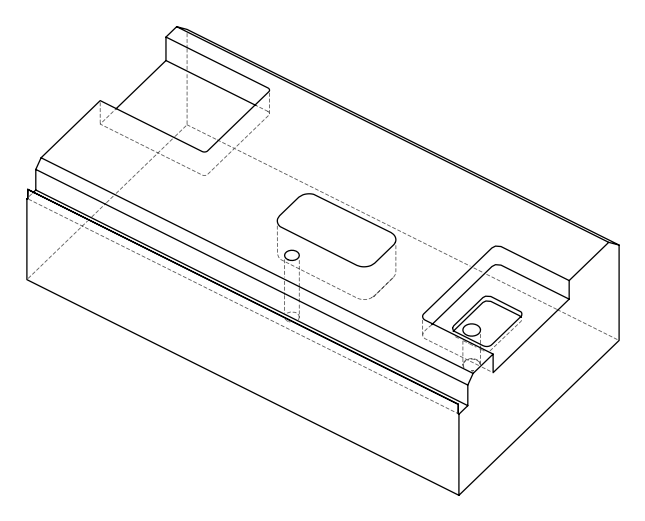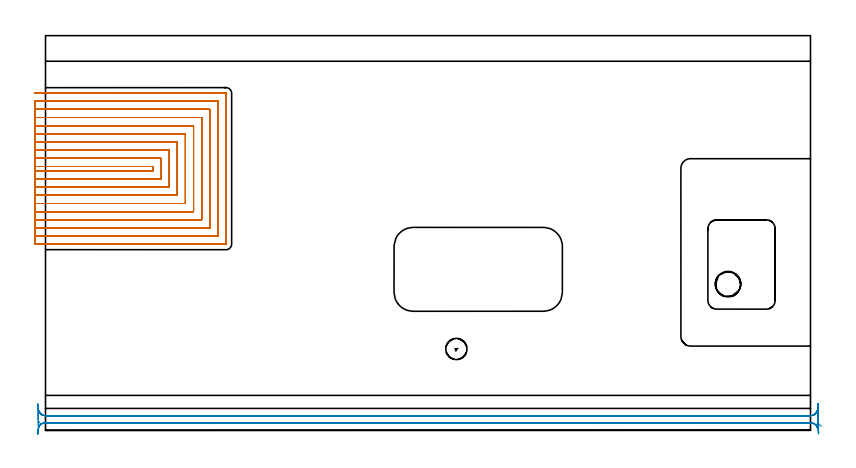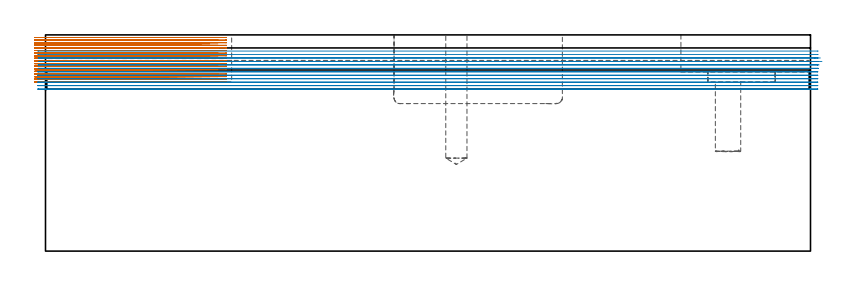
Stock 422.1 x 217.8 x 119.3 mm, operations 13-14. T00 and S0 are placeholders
(PLAN: 14 operations, 9 tool changes, 218.4 min)
(1 SPOT_DRILL | STEP1POCKET | NXT0321_9005460120000 | 0.04 min | 2832 mm3)
(2 SPOT_DRILL_1 | STEP1POCKET_1 | NXT0321_9005460120000 | 0.03 min | 30 mm3)
(3 DRILL_BLIND_HOLE_INTO_CENTER | STEP1POCKET | NXT0301_056 | 0.17 min | 2134 mm3)
(4 DRILL_TO_ENLARGE_BLIND_HOLE | STEP1POCKET | UGT0301_374 | 0.17 min | 3526 mm3)
(5 DRILL_BLIND_HOLE_INTO_CENTER_1 | STEP1POCKET_1 | UGT0301_227 | 0.3 min | 7405 mm3)
(6 BORE_BLIND_HOLE | STEP1POCKET | UGT0332_064 | 0.17 min | 1362 mm3)
(7 AREA_MILL | FG_CHAMFER_SURFACE | UGT0205_001 | 3.51 min | 54901 mm3)
(8 AREA_MILL_1 | FG_CHAMFER_SURFACE_1 | UGT0205_001 | 17.2 min | 41955 mm3)
(9 AREA_MILL_2 | FG_CHAMFER_SURFACE_2 | UGT0205_001 | 10.32 min | 21272 mm3)
(10 MILL_RECTANGULAR_POCKET | POCKET_RECTANGULAR_STRAIGHT | UGT0201_095 | Follow Part, ap 5, ae 75% | 6.16 min | 158762 mm3)
(11 MILL_RECTANGULAR_POCKET_1 | POCKET_RECTANGULAR_STRAIGHT_1 | NXT0201_009 | Follow Part, ap 2, ae 75% | 8.68 min | 42803 mm3)
(12 MILL_SLOT | SLOT_PARTIAL_RECTANGULAR | NXT0201_009 | Follow Part, ap 2, ae 75% | 44.91 min | 114277 mm3)
(13 MILL_SLOT_1 | SLOT_PARTIAL_RECTANGULAR_1 | NXT0201_008 | Follow Part, ap 1.5, ae 75% | 107 min | 237769 mm3)
(14 MILL_RECTANGULAR_SLOT | SLOT_RECTANGULAR | NXT0201_009 | Follow Part, ap 2, ae 75% | 19.73 min | 86587 mm3)
(TOOL NXT0321_9005460120000 | NC Spot Drill, 142deg, 12mm, Carbide, Uncoated | D12 PA142 FL30 Z2)
(TOOL NXT0301_056 | Carbide Drill 8.5mm [860.1-0850-026A1-MM 2214] | D8.5 PA140 FL47 Z2)
(TOOL UGT0301_374 | Twist Drill Flat Bottom 13 mm | D13 PA180 FL101 Z2)
(TOOL UGT0301_227 | Twist Drill 11.7 mm | D11.7 PA118 FL90 Z2)
(TOOL UGT0332_064 | 14 mm Boring Bar Slip Fit | D14)
(TOOL UGT0205_001 | Chamfer Mill 20 x 3 x 45 deg. | D20 FL50 Z2)
(TOOL UGT0201_095 | End mill 20 mm | D20 R3 FL38 Z4)
(TOOL NXT0201_009 | ENDMILL 8mm [2P460-0800-NA 1630] | D8 FL26 Z6)
(TOOL NXT0201_008 | ENDMILL 6mm [2P460-0600-NA 1630] | D6 FL26 Z6)
(OP 13 MILL_SLOT_1)
G17 G21 G94 G90
T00 M6
G54
G17 G0 G90 X-6. Y143.2 S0 M3
G43 Z129.3 H1
Z117.861
G94 G1 X-3. F250.
X59.2 F500.
Y145.6
X-3.
X-6. F250.
Y138.7
X-3.
X63.7 F500.
Y150.1
X-3.
X-6. F250.
Y134.2
X-3.
X68.2 F500.
Y154.6
X-3.
X-6. F250.
Y129.7
X-3.
X72.7 F500.
Y159.1
X-3.
X-6. F250.
Y125.2
X-3.
X77.2 F500.
Y163.6
X-3.
X-6. F250.
Y120.7
X-3.
X81.7 F500.
Y168.1
X-3.
X-6. F250.
Y116.2
X-3.
X86.2 F500.
Y172.6
X-3.
X-6. F250.
Y111.7
X-3.
X90.7 F500.
Y177.1
X-3.
X-6. F250.
Y107.2
X-3.
X95.2 F500.
Y181.6
X-3.
X-6. F250.
Y102.7
X-3.
X99.6 F500.
X99.655 Y102.705
X99.695 Y102.745
X99.7 Y102.8
Y186.
X99.695 Y186.055
X99.655 Y186.095
X99.6 Y186.1
X-3.
X-6. F250.
G0 Y143.2 Z116.422
G1 X-3.
X59.2 F500.
Y145.6
X-3.
X-6. F250.
Y138.7
X-3.
X63.7 F500.
Y150.1
X-3.
X-6. F250.
Y134.2
X-3.
X68.2 F500.
Y154.6
X-3.
X-6. F250.
Y129.7
X-3.
X72.7 F500.
Y159.1
X-3.
X-6. F250.
Y125.2
X-3.
X77.2 F500.
Y163.6
X-3.
X-6. F250.
Y120.7
X-3.
X81.7 F500.
Y168.1
X-3.
X-6. F250.
Y116.2
X-3.
X86.2 F500.
Y172.6
X-3.
X-6. F250.
Y111.7
X-3.
X90.7 F500.
Y177.1
X-3.
X-6. F250.
Y107.2
X-3.
X95.2 F500.
Y181.6
X-3.
X-6. F250.
Y102.7
X-3.
X99.6 F500.
X99.655 Y102.705
X99.695 Y102.745
X99.7 Y102.8
Y186.
X99.695 Y186.055
X99.655 Y186.095
X99.6 Y186.1
X-3.
X-6. F250.
G0 Y143.2 Z114.983
G1 X-3.
X59.2 F500.
Y145.6
X-3.
X-6. F250.
Y138.7
X-3.
X63.7 F500.
Y150.1
X-3.
X-6. F250.
Y134.2
X-3.
X68.2 F500.
Y154.6
X-3.
X-6. F250.
Y129.7
X-3.
X72.7 F500.
Y159.1
X-3.
X-6. F250.
Y125.2
X-3.
X77.2 F500.
Y163.6
X-3.
X-6. F250.
Y120.7
X-3.
X81.7 F500.
Y168.1
X-3.
X-6. F250.
Y116.2
X-3.
X86.2 F500.
Y172.6
X-3.
X-6. F250.
Y111.7
X-3.
X90.7 F500.
Y177.1
X-3.
X-6. F250.
Y107.2
X-3.
X95.2 F500.
Y181.6
X-3.
X-6. F250.
Y102.7
X-3.
X99.6 F500.
X99.655 Y102.705
X99.695 Y102.745
X99.7 Y102.8
Y186.
X99.695 Y186.055
X99.655 Y186.095
X99.6 Y186.1
X-3.
X-6. F250.
G0 Y143.2 Z113.544
G1 X-3.
X59.2 F500.
Y145.6
X-3.
X-6. F250.
Y138.7
X-3.
X63.7 F500.
Y150.1
X-3.
X-6. F250.
Y134.2
X-3.
X68.2 F500.
Y154.6
X-3.
X-6. F250.
Y129.7
X-3.
X72.7 F500.
Y159.1
X-3.
X-6. F250.
Y125.2
X-3.
X77.2 F500.
Y163.6
X-3.
X-6. F250.
Y120.7
X-3.
X81.7 F500.
Y168.1
X-3.
X-6. F250.
Y116.2
X-3.
X86.2 F500.
Y172.6
X-3.
X-6. F250.
Y111.7
X-3.
X90.7 F500.
Y177.1
X-3.
X-6. F250.
Y107.2
X-3.
X95.2 F500.
Y181.6
X-3.
X-6. F250.
Y102.7
X-3.
X99.6 F500.
X99.655 Y102.705
X99.695 Y102.745
X99.7 Y102.8
Y186.
X99.695 Y186.055
X99.655 Y186.095
X99.6 Y186.1
X-3.
X-6. F250.
G0 Y143.2 Z112.105
G1 X-3.
X59.2 F500.
Y145.6
X-3.
X-6. F250.
Y138.7
X-3.
X63.7 F500.
Y150.1
X-3.
X-6. F250.
Y134.2
X-3.
X68.2 F500.
Y154.6
X-3.
X-6. F250.
Y129.7
X-3.
X72.7 F500.
Y159.1
X-3.
X-6. F250.
Y125.2
X-3.
X77.2 F500.
Y163.6
X-3.
X-6. F250.
Y120.7
X-3.
X81.7 F500.
Y168.1
X-3.
X-6. F250.
Y116.2
X-3.
X86.2 F500.
Y172.6
X-3.
X-6. F250.
Y111.7
X-3.
X90.7 F500.
Y177.1
X-3.
X-6. F250.
Y107.2
X-3.
X95.2 F500.
Y181.6
X-3.
X-6. F250.
Y102.7
X-3.
X99.6 F500.
X99.655 Y102.705
X99.695 Y102.745
X99.7 Y102.8
Y186.
X99.695 Y186.055
X99.655 Y186.095
X99.6 Y186.1
X-3.
X-6. F250.
G0 Y143.2 Z110.667
G1 X-3.
X59.2 F500.
Y145.6
X-3.
X-6. F250.
Y138.7
X-3.
X63.7 F500.
Y150.1
X-3.
X-6. F250.
Y134.2
X-3.
X68.2 F500.
Y154.6
X-3.
X-6. F250.
Y129.7
X-3.
X72.7 F500.
Y159.1
X-3.
X-6. F250.
Y125.2
X-3.
X77.2 F500.
Y163.6
X-3.
X-6. F250.
Y120.7
X-3.
X81.7 F500.
Y168.1
X-3.
X-6. F250.
Y116.2
X-3.
X86.2 F500.
Y172.6
X-3.
X-6. F250.
Y111.7
X-3.
X90.7 F500.
Y177.1
X-3.
X-6. F250.
Y107.2
X-3.
X95.2 F500.
Y181.6
X-3.
X-6. F250.
Y102.7
X-3.
X99.6 F500.
X99.655 Y102.705
X99.695 Y102.745
X99.7 Y102.8
Y186.
X99.695 Y186.055
X99.655 Y186.095
X99.6 Y186.1
X-3.
X-6. F250.
G0 Y143.2 Z109.228
G1 X-3.
X59.2 F500.
Y145.6
X-3.
X-6. F250.
Y138.7
X-3.
X63.7 F500.
Y150.1
X-3.
X-6. F250.
Y134.2
X-3.
X68.2 F500.
Y154.6
X-3.
X-6. F250.
Y129.7
X-3.
X72.7 F500.
Y159.1
X-3.
X-6. F250.
Y125.2
X-3.
X77.2 F500.
Y163.6
X-3.
X-6. F250.
Y120.7
X-3.
X81.7 F500.
Y168.1
X-3.
X-6. F250.
Y116.2
X-3.
X86.2 F500.
Y172.6
X-3.
X-6. F250.
Y111.7
X-3.
X90.7 F500.
Y177.1
X-3.
X-6. F250.
Y107.2
X-3.
X95.2 F500.
Y181.6
X-3.
X-6. F250.
Y102.7
X-3.
X99.6 F500.
X99.655 Y102.705
X99.695 Y102.745
X99.7 Y102.8
Y186.
X99.695 Y186.055
X99.655 Y186.095
X99.6 Y186.1
X-3.
X-6. F250.
G0 Y143.2 Z107.789
G1 X-3.
X59.2 F500.
Y145.6
X-3.
X-6. F250.
Y138.7
X-3.
X63.7 F500.
Y150.1
X-3.
X-6. F250.
Y134.2
X-3.
X68.2 F500.
Y154.6
X-3.
X-6. F250.
Y129.7
X-3.
X72.7 F500.
Y159.1
X-3.
X-6. F250.
Y125.2
X-3.
X77.2 F500.
Y163.6
X-3.
X-6. F250.
Y120.7
X-3.
X81.7 F500.
Y168.1
X-3.
X-6. F250.
Y116.2
X-3.
X86.2 F500.
Y172.6
X-3.
X-6. F250.
Y111.7
X-3.
X90.7 F500.
Y177.1
X-3.
X-6. F250.
Y107.2
X-3.
X95.2 F500.
Y181.6
X-3.
X-6. F250.
Y102.7
X-3.
X99.6 F500.
X99.655 Y102.705
X99.695 Y102.745
X99.7 Y102.8
Y186.
X99.695 Y186.055
X99.655 Y186.095
X99.6 Y186.1
X-3.
X-6. F250.
G0 Y143.2 Z106.35
G1 X-3.
X59.2 F500.
Y145.6
X-3.
X-6. F250.
Y138.7
X-3.
X63.7 F500.
Y150.1
X-3.
X-6. F250.
Y134.2
X-3.
X68.2 F500.
Y154.6
X-3.
X-6. F250.
Y129.7
X-3.
X72.7 F500.
Y159.1
X-3.
X-6. F250.
Y125.2
X-3.
X77.2 F500.
Y163.6
X-3.
X-6. F250.
Y120.7
X-3.
X81.7 F500.
Y168.1
X-3.
X-6. F250.
Y116.2
X-3.
X86.2 F500.
Y172.6
X-3.
X-6. F250.
Y111.7
X-3.
X90.7 F500.
Y177.1
X-3.
X-6. F250.
Y107.2
X-3.
X95.2 F500.
Y181.6
X-3.
X-6. F250.
Y102.7
X-3.
X99.6 F500.
X99.655 Y102.705
X99.695 Y102.745
X99.7 Y102.8
Y186.
X99.695 Y186.055
X99.655 Y186.095
X99.6 Y186.1
X-3.
X-6. F250.
G0 Y143.2 Z104.911
G1 X-3.
X59.2 F500.
Y145.6
X-3.
X-6. F250.
Y138.7
X-3.
X63.7 F500.
Y150.1
X-3.
X-6. F250.
Y134.2
X-3.
X68.2 F500.
Y154.6
X-3.
X-6. F250.
Y129.7
X-3.
X72.7 F500.
Y159.1
X-3.
X-6. F250.
Y125.2
X-3.
X77.2 F500.
Y163.6
X-3.
X-6. F250.
Y120.7
X-3.
X81.7 F500.
Y168.1
X-3.
X-6. F250.
Y116.2
X-3.
X86.2 F500.
Y172.6
X-3.
X-6. F250.
Y111.7
X-3.
X90.7 F500.
Y177.1
X-3.
X-6. F250.
Y107.2
X-3.
X95.2 F500.
Y181.6
X-3.
X-6. F250.
Y102.7
X-3.
X99.6 F500.
X99.655 Y102.705
X99.695 Y102.745
X99.7 Y102.8
Y186.
X99.695 Y186.055
X99.655 Y186.095
X99.6 Y186.1
X-3.
X-6. F250.
G0 Y143.2 Z103.472
G1 X-3.
X59.2 F500.
Y145.6
X-3.
X-6. F250.
Y138.7
X-3.
X63.7 F500.
Y150.1
X-3.
X-6. F250.
Y134.2
X-3.
X68.2 F500.
Y154.6
X-3.
X-6. F250.
Y129.7
X-3.
X72.7 F500.
Y159.1
X-3.
X-6. F250.
Y125.2
X-3.
X77.2 F500.
Y163.6
X-3.
X-6. F250.
Y120.7
X-3.
X81.7 F500.
Y168.1
X-3.
X-6. F250.
Y116.2
X-3.
X86.2 F500.
Y172.6
X-3.
X-6. F250.
Y111.7
X-3.
X90.7 F500.
Y177.1
X-3.
X-6. F250.
Y107.2
X-3.
X95.2 F500.
Y181.6
X-3.
X-6. F250.
Y102.7
X-3.
X99.6 F500.
X99.655 Y102.705
X99.695 Y102.745
X99.7 Y102.8
Y186.
X99.695 Y186.055
X99.655 Y186.095
X99.6 Y186.1
X-3.
X-6. F250.
G0 Y143.2 Z102.033
G1 X-3.
X59.2 F500.
Y145.6
X-3.
X-6. F250.
Y138.7
X-3.
X63.7 F500.
Y150.1
X-3.
X-6. F250.
Y134.2
X-3.
X68.2 F500.
Y154.6
X-3.
X-6. F250.
Y129.7
X-3.
X72.7 F500.
Y159.1
X-3.
X-6. F250.
Y125.2
X-3.
X77.2 F500.
Y163.6
X-3.
X-6. F250.
Y120.7
X-3.
X81.7 F500.
Y168.1
X-3.
X-6. F250.
Y116.2
X-3.
X86.2 F500.
Y172.6
X-3.
X-6. F250.
Y111.7
X-3.
X90.7 F500.
Y177.1
X-3.
X-6. F250.
Y107.2
X-3.
X95.2 F500.
Y181.6
X-3.
X-6. F250.
Y102.7
X-3.
X99.6 F500.
X99.655 Y102.705
X99.695 Y102.745
X99.7 Y102.8
Y186.
X99.695 Y186.055
X99.655 Y186.095
X99.6 Y186.1
X-3.
X-6. F250.
G0 Y143.2 Z100.594
G1 X-3.
X59.2 F500.
Y145.6
X-3.
X-6. F250.
Y138.7
X-3.
X63.7 F500.
Y150.1
X-3.
X-6. F250.
Y134.2
X-3.
X68.2 F500.
Y154.6
X-3.
X-6. F250.
Y129.7
X-3.
X72.7 F500.
Y159.1
X-3.
X-6. F250.
Y125.2
X-3.
X77.2 F500.
Y163.6
X-3.
X-6. F250.
Y120.7
X-3.
X81.7 F500.
Y168.1
X-3.
X-6. F250.
Y116.2
X-3.
X86.2 F500.
Y172.6
X-3.
X-6. F250.
Y111.7
X-3.
X90.7 F500.
Y177.1
X-3.
X-6. F250.
Y107.2
X-3.
X95.2 F500.
Y181.6
X-3.
X-6. F250.
Y102.7
X-3.
X99.6 F500.
X99.655 Y102.705
X99.695 Y102.745
X99.7 Y102.8
Y186.
X99.695 Y186.055
X99.655 Y186.095
X99.6 Y186.1
X-3.
X-6. F250.
G0 Y143.2 Z99.156
G1 X-3.
X59.2 F500.
Y145.6
X-3.
X-6. F250.
Y138.7
X-3.
X63.7 F500.
Y150.1
X-3.
X-6. F250.
Y134.2
X-3.
X68.2 F500.
Y154.6
X-3.
X-6. F250.
Y129.7
X-3.
X72.7 F500.
Y159.1
X-3.
X-6. F250.
Y125.2
X-3.
X77.2 F500.
Y163.6
X-3.
X-6. F250.
Y120.7
X-3.
X81.7 F500.
Y168.1
X-3.
X-6. F250.
Y116.2
X-3.
X86.2 F500.
Y172.6
X-3.
X-6. F250.
Y111.7
X-3.
X90.7 F500.
Y177.1
X-3.
X-6. F250.
Y107.2
X-3.
X95.2 F500.
Y181.6
X-3.
X-6. F250.
Y102.7
X-3.
X99.6 F500.
X99.655 Y102.705
X99.695 Y102.745
X99.7 Y102.8
Y186.
X99.695 Y186.055
X99.655 Y186.095
X99.6 Y186.1
X-3.
X-6. F250.
G0 Y143.2 Z97.717
G1 X-3.
X59.2 F500.
Y145.6
X-3.
X-6. F250.
Y138.7
X-3.
X63.7 F500.
Y150.1
X-3.
X-6. F250.
Y134.2
X-3.
X68.2 F500.
Y154.6
X-3.
X-6. F250.
Y129.7
X-3.
X72.7 F500.
Y159.1
X-3.
X-6. F250.
Y125.2
X-3.
X77.2 F500.
Y163.6
X-3.
X-6. F250.
Y120.7
X-3.
X81.7 F500.
Y168.1
X-3.
X-6. F250.
Y116.2
X-3.
X86.2 F500.
Y172.6
X-3.
X-6. F250.
Y111.7
X-3.
X90.7 F500.
Y177.1
X-3.
X-6. F250.
Y107.2
X-3.
X95.2 F500.
Y181.6
X-3.
X-6. F250.
Y102.7
X-3.
X99.6 F500.
X99.655 Y102.705
X99.695 Y102.745
X99.7 Y102.8
Y186.
X99.695 Y186.055
X99.655 Y186.095
X99.6 Y186.1
X-3.
X-6. F250.
G0 Y143.2 Z96.278
G1 X-3.
X59.2 F500.
Y145.6
X-3.
X-6. F250.
Y138.7
X-3.
X63.7 F500.
Y150.1
X-3.
X-6. F250.
Y134.2
X-3.
X68.2 F500.
Y154.6
X-3.
X-6. F250.
Y129.7
X-3.
X72.7 F500.
Y159.1
X-3.
X-6. F250.
Y125.2
X-3.
X77.2 F500.
Y163.6
X-3.
X-6. F250.
Y120.7
X-3.
X81.7 F500.
Y168.1
X-3.
X-6. F250.
Y116.2
X-3.
X86.2 F500.
Y172.6
X-3.
X-6. F250.
Y111.7
X-3.
X90.7 F500.
Y177.1
X-3.
X-6. F250.
Y107.2
X-3.
X95.2 F500.
Y181.6
X-3.
X-6. F250.
Y102.7
X-3.
X99.6 F500.
X99.655 Y102.705
X99.695 Y102.745
X99.7 Y102.8
Y186.
X99.695 Y186.055
X99.655 Y186.095
X99.6 Y186.1
X-3.
X-6. F250.
G0 Y143.2 Z94.839
G1 X-3.
X59.2 F500.
Y145.6
X-3.
X-6. F250.
Y138.7
X-3.
X63.7 F500.
Y150.1
X-3.
X-6. F250.
Y134.2
X-3.
X68.2 F500.
Y154.6
X-3.
X-6. F250.
Y129.7
X-3.
X72.7 F500.
Y159.1
X-3.
X-6. F250.
Y125.2
X-3.
X77.2 F500.
Y163.6
X-3.
X-6. F250.
Y120.7
X-3.
X81.7 F500.
Y168.1
X-3.
X-6. F250.
Y116.2
X-3.
X86.2 F500.
Y172.6
X-3.
X-6. F250.
Y111.7
X-3.
X90.7 F500.
Y177.1
X-3.
X-6. F250.
Y107.2
X-3.
X95.2 F500.
Y181.6
X-3.
X-6. F250.
Y102.7
X-3.
X99.6 F500.
X99.655 Y102.705
X99.695 Y102.745
X99.7 Y102.8
Y186.
X99.695 Y186.055
X99.655 Y186.095
X99.6 Y186.1
X-3.
X-6. F250.
G0 Y143.2 Z93.4
G1 X-3.
X59.2 F500.
Y145.6
X-3.
X-6. F250.
Y138.7
X-3.
X63.7 F500.
Y150.1
X-3.
X-6. F250.
Y134.2
X-3.
X68.2 F500.
Y154.6
X-3.
X-6. F250.
Y129.7
X-3.
X72.7 F500.
Y159.1
X-3.
X-6. F250.
Y125.2
X-3.
X77.2 F500.
Y163.6
X-3.
X-6. F250.
Y120.7
X-3.
X81.7 F500.
Y168.1
X-3.
X-6. F250.
Y116.2
X-3.
X86.2 F500.
Y172.6
X-3.
X-6. F250.
Y111.7
X-3.
X90.7 F500.
Y177.1
X-3.
X-6. F250.
Y107.2
X-3.
X95.2 F500.
Y181.6
X-3.
X-6. F250.
Y102.7
X-3.
X99.6 F500.
X99.655 Y102.705
X99.695 Y102.745
X99.7 Y102.8
Y186.
X99.695 Y186.055
X99.655 Y186.095
X99.6 Y186.1
X-3.
X-6. F250.
G0 Z129.3
M5
M2
(OP 14 MILL_RECTANGULAR_SLOT)
G17 G21 G94 G90
T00 M6
G54
G17 G0 G90 X426.302 Y14.81 S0 M3
G43 Z129.3 H1
Z110.378
G94 G1 X426.09 Y11.817 F250.
G2 X422.1 Y8.1 R4. F500.
G1 X0.
G2 X-3.97 Y11.611 R4.
G1 X-4.337 Y14.589 F250.
G0 Z129.3
X426.302 Y14.81
Z108.471
G1 X426.09 Y11.817
G2 X422.1 Y8.1 R4. F500.
G1 X0.
G2 X-3.97 Y11.611 R4.
G1 X-4.337 Y14.589 F250.
G0 Z129.3
X426.302 Y14.81
Z106.564
G1 X426.09 Y11.817
G2 X422.1 Y8.1 R4. F500.
G1 X0.
G2 X-3.97 Y11.611 R4.
G1 X-4.
Y6.564
G3 X-2.424 Y3.382 R4.
G2 X0. Y4.2 R4.
G1 X422.1
G2 X424.524 Y3.382 R4.
G1 X427.524 F250.
G0 X426.302 Y14.81 Z104.657
G1 X426.09 Y11.817
G2 X422.1 Y8.1 R4. F500.
G1 X0.
G2 X-3.97 Y11.611 R4.
G1 X-4.
Y4.657
G3 X-3.322 Y2.429 R4.
G2 X0. Y4.2 R4.
G1 X422.1
G2 X425.422 Y2.429 R4.
G1 X428.422 F250.
G0 X426.302 Y14.81 Z102.75
G1 X426.09 Y11.817
G2 X422.1 Y8.1 R4. F500.
G1 X0.
G2 X-3.97 Y11.611 R4.
G1 X-4.
Y2.75
G3 X-3.804 Y1.513 R4.
G1 X-3.775 Y1.522
G2 X0. Y4.2 R4.
G1 X422.1
G2 X425.875 Y1.522 R4.
G1 X426.867 Y-1.31 F250.
G0 X426.302 Y14.81 Z100.843
G1 X426.09 Y11.817
G2 X422.1 Y8.1 R4. F500.
G1 X0.
G2 X-3.97 Y11.611 R4.
G1 X-4.
Y0.843
X-3.998 Y0.706
X-3.968 Y0.707
G2 X0. Y4.2 R4.
G1 X422.1
G2 X426.068 Y0.707 R4.
G1 X426.448 Y-2.268 F250.
G0 Z129.3
X-4.337 Y-2.289
Z98.936
G1 X-3.97 Y0.689
G2 X0. Y4.2 R4. F500.
G1 X422.1
G2 X426.09 Y0.483 R4.
G1 X426.1
Y11.817
X426.09
G2 X422.1 Y8.1 R4.
G1 X0.
G2 X-3.97 Y11.611 R4.
G1 X-4.337 Y14.589 F250.
G0 Y-2.289 Z97.029
G1 X-3.97 Y0.689
G2 X0. Y4.2 R4. F500.
G1 X422.1
G2 X426.09 Y0.483 R4.
G1 X426.1
Y11.817
X426.09
G2 X422.1 Y8.1 R4.
G1 X0.
G2 X-3.97 Y11.611 R4.
G1 X-4.337 Y14.589 F250.
G0 Y-2.289 Z95.121
G1 X-3.97 Y0.689
G2 X0. Y4.2 R4. F500.
G1 X422.1
G2 X426.09 Y0.483 R4.
G1 X426.1
Y11.817
X426.09
G2 X422.1 Y8.1 R4.
G1 X0.
G2 X-3.97 Y11.611 R4.
G1 X-4.337 Y14.589 F250.
G0 Y-2.289 Z93.214
G1 X-3.97 Y0.689
G2 X0. Y4.2 R4. F500.
G1 X422.1
G2 X426.09 Y0.483 R4.
G1 X426.1
Y11.817
X426.09
G2 X422.1 Y8.1 R4.
G1 X0.
G2 X-3.97 Y11.611 R4.
G1 X-4.337 Y14.589 F250.
G0 Y-2.289 Z91.307
G1 X-3.97 Y0.689
G2 X0. Y4.2 R4. F500.
G1 X422.1
G2 X426.09 Y0.483 R4.
G1 X426.1
Y11.817
X426.09
G2 X422.1 Y8.1 R4.
G1 X0.
G2 X-3.97 Y11.611 R4.
G1 X-4.337 Y14.589 F250.
G0 Y-2.289 Z89.4
G1 X-3.97 Y0.689
G2 X0. Y4.2 R4. F500.
G1 X422.1
G2 X426.09 Y0.483 R4.
G1 X426.1
Y11.817
X426.09
G2 X422.1 Y8.1 R4.
G1 X0.
G2 X-3.97 Y11.611 R4.
G1 X-4.337 Y14.589 F250.
G0 Z129.3
M5
M2
